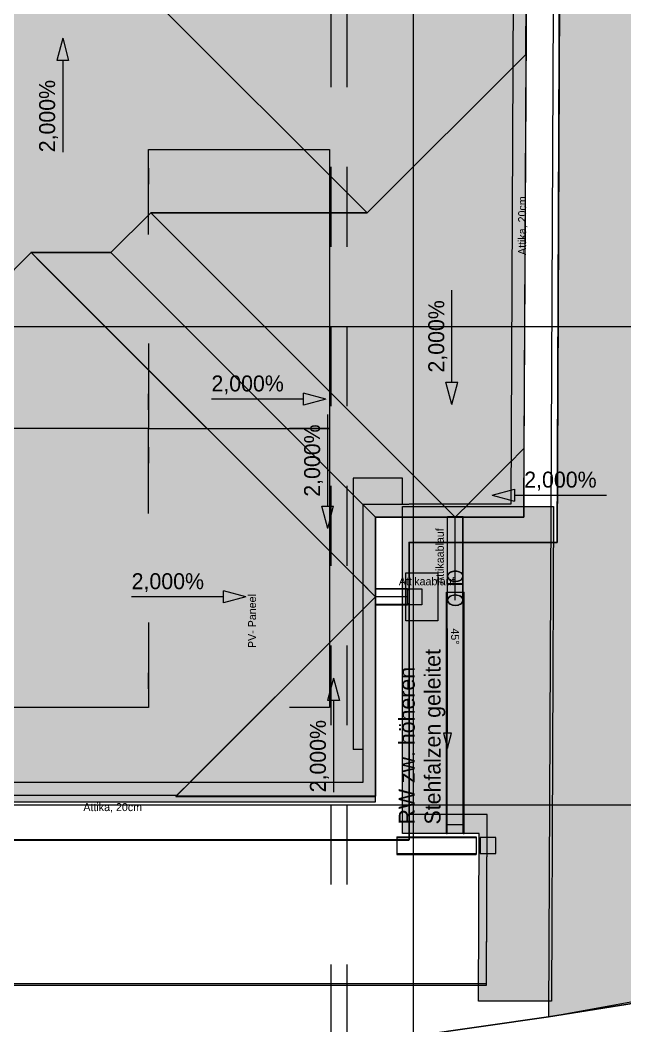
# Model space of a CAD drawing. Header units: metres. Extents: x -4 to 206, y -18 to 45.
# Drawn here: x 48.84 to 52.63, y -11.39 to -5.08 of the extents above; entities that cross this region are included whole.
import ezdxf

# ---------------------------------------------------------------- set-up
doc = ezdxf.new("R2010")
doc.units = ezdxf.units.M
doc.header["$MEASUREMENT"] = 0
doc.set_wipeout_variables(frame=1)
for name, pattern in [('Achse', [0.004, 0.002, -0.001, 0, -0.001]), ('Schnittlinie', [0.006, 0.003, -0.0015, 0, -0.0015]), ('UNSICHTBAR', [0.4, 0, -0.4]), ('Untersicht', [0.001, 0.0005, -0.0005]), ('Wipeout_Contour', [1, 0, -1])]:
    doc.linetypes.add(name, pattern=pattern)
for name, color, linetype in [('3._DD PP STG2_4_000 Achsraster', 7, 'Continuous'), ('3._DD PP STG2_4_110 Wand Aussen', 7, 'Continuous'), ('3._DD PP STG2_4_140 Brüstung', 7, 'Continuous'), ('3._DD PP STG2_4_210 Decke', 7, 'Continuous'), ('3._DD PP STG2_4_220 Bodenaufbau - Außen_ Gefälle', 7, 'Continuous'), ('3._DD PP STG2_4_221 Bodenaufbau - Abdichtung', 7, 'Continuous'), ('3._DD PP STG2_4_330 Dachaufbau', 7, 'Continuous'), ('3._DD PP STG2_4_611 Entwässerung', 7, 'Continuous'), ('3._DD PP STG2_4_612 PV und Solar', 7, 'Continuous'), ('3._DD PP STG2_4_641 Wartungssteg', 7, 'Continuous'), ('3._DD PP STG2_4_725 Nachbarbebauung', 7, 'Continuous'), ('3._DD PP STG2_4_851 Marker Schnitt', 7, 'Continuous'), ('3._DD PP STG2_4_915 Allgemein Beschriftung.x', 7, 'Continuous'), ('3._DD PP STG2_4_945 Einreichplan Beschriftung', 7, 'Continuous'), ('3._DD PP STG2_4_950 Polierplan Bemaßung', 7, 'Continuous'), ('3._DD PP STG2_4_955 Polierplan Beschriftung', 7, 'Continuous'), ('3._DD PP STG2_4_Neubau_840 Baulinien', 7, 'Continuous')]:
    doc.layers.add(name, color=color, linetype=linetype)
doc.styles.add('ERSTELLTER_STIL_2', font='')
doc.styles.get('ERSTELLTER_STIL_2').set_extended_font_data('Eurostile')
doc.linetypes.add('Grenze Bundesland', pattern='A,0,[2,415_260415_PP_VA_1_6 3 St1.Shx,S=1.5873e-05,R=0,X=0,Y=0],-0.003,0', length=0.003)
doc.linetypes.add('Grenze Grundstück', pattern='A,0,[1,415_260415_PP_VA_1_6 3 St1.Shx,S=0.00031746,R=0,X=0,Y=0],-0.04,0', length=0.04)

msp = doc.modelspace()

# ---------------------------------------------------------------- hatches: boundary and pattern name
at = {"layer": '3._DD PP STG2_4_725 Nachbarbebauung', "linetype": 'Continuous', "lineweight": 0, "true_color": 0x1f1f1f}
msp.add_hatch(color=250, dxfattribs=at).paths.add_polyline_path([(52.2035, 0.426), (52.1486, -11.3318), (57.2775, -10.3991), (57.2775, 1.9963), (52.214, 1.9963)])
at = {"layer": '3._DD PP STG2_4_950 Polierplan Bemaßung', "linetype": 'Continuous', "lineweight": 13, "true_color": 0x6c6cff}
for points in [[(49.105, -5.1955), (49.0675, -5.3355), (49.1425, -5.3355)], [(51.5434, -7.4929), (51.5809, -7.353), (51.5059, -7.353)], [(50.7532, -7.4589), (50.6133, -7.4214), (50.6133, -7.4964)], [(50.7653, -8.2715), (50.8028, -8.1315), (50.7278, -8.1315)], [(50.2532, -8.6987), (50.1133, -8.6612), (50.1133, -8.7362)], [(50.8016, -9.2085), (50.7641, -9.3485), (50.8391, -9.3485)]]:
    msp.add_hatch(color=171, dxfattribs=at).paths.add_polyline_path(points)

# ---------------------------------------------------------------- linework, layer by layer
at = {"layer": '3._DD PP STG2_4_110 Wand Aussen', "color": 8, "linetype": 'Schnittlinie', "lineweight": 13, "ltscale": 1000, "flags": 128}
for points in [[(50.925, -7.9559), (50.925, -9.6571)], [(51.105, -7.9559), (50.925, -7.9559)], [(51.11, -7.9559), (51.105, -7.9559)], [(51.23, -7.9559), (51.11, -7.9559)], [(51.235, -7.9559), (51.23, -7.9559)], [(51.235, -9.6571), (51.235, -7.9559)], [(51.105, -9.6571), (50.925, -9.6571)], [(51.11, -9.6571), (51.105, -9.6571)], [(51.23, -9.6571), (51.11, -9.6571)], [(51.235, -9.6571), (51.23, -9.6571)]]:
    msp.add_lwpolyline(points, dxfattribs=at)
at = {"layer": '3._DD PP STG2_4_210 Decke', "color": 7, "linetype": 'Continuous', "lineweight": 13, "ltscale": 1000, "flags": 128}
msp.add_lwpolyline([(45.685, -8.8637), (48.185, -8.8637), (48.185, -9.9837), (51.105, -9.9837), (51.105, -8.2387), (52.0333, -8.2387), (52.05, -4.3437), (48.645, -4.3437), (48.645, -1.4987), (45.765, -1.4987)], dxfattribs=at)
at = {"layer": '3._DD PP STG2_4_210 Decke', "color": 7, "linetype": 'Continuous', "lineweight": 13, "ltscale": 1000, "true_color": 0xf4f4f4, "flags": 128}
msp.add_lwpolyline([(33.7568, -11.4636), (33.759, -13.2537), (37.385, -13.2537), (37.385, -12.6087), (42.5891, -12.6087), (42.885, -12.5662), (42.885, -11.7587), (48.205, -11.7587), (48.205, -11.1337), (51.7609, -11.1337), (51.7654, -10.0637), (45.765, -10.0637), (45.765, -10.9637), (42.915, -10.9637), (42.915, -11.4636)], close=True, dxfattribs=at)
at = {"layer": '3._DD PP STG2_4_220 Bodenaufbau - Außen_ Gefälle', "color": 7, "linetype": 'Continuous', "lineweight": 13, "ltscale": 1000, "true_color": 0xf4f4f4, "flags": 128}
msp.add_lwpolyline([(33.759, -13.2437), (37.145, -13.2437), (37.145, -12.5987), (39.935, -12.5987), (42.389, -12.5987), (42.875, -12.5289), (42.875, -11.7487), (45.815, -11.7487), (48.195, -11.7487), (48.195, -11.1237), (51.7609, -11.1237), (51.7654, -10.0637), (45.765, -10.0637), (45.765, -10.9637), (42.915, -10.9637), (42.915, -11.4636), (33.7568, -11.4636)], close=True, dxfattribs=at)
at = {"layer": '3._DD PP STG2_4_221 Bodenaufbau - Abdichtung', "color": 171, "linetype": 'Schnittlinie', "lineweight": 13, "ltscale": 1000, "true_color": 0x6c6cff, "flags": 128}
for points in [[(51.0125, -6.2912), (49.105, -4.3837)], [(49.105, -4.3837), (51.0125, -6.2912)], [(49.6575, -6.2912), (49.4075, -6.5412)], [(49.4075, -6.5412), (49.6575, -6.2912)], [(51.0125, -6.2912), (49.6575, -6.2912)], [(49.6575, -6.2912), (51.0125, -6.2912)], [(48.9075, -6.5412), (46.6251, -8.8237)], [(46.6251, -8.8237), (48.9075, -6.5412)], [(48.9075, -6.5412), (48.9065, -6.5402), (48.9061, -6.5398)], [(49.4062, -6.5398), (48.9061, -6.5398)], [(49.4075, -6.5412), (48.9075, -6.5412)], [(48.9075, -6.5412), (49.4075, -6.5412)], [(49.4062, -6.5398), (49.4066, -6.5402), (49.4075, -6.5412)]]:
    msp.add_lwpolyline(points, dxfattribs=at)
at = {"layer": '3._DD PP STG2_4_330 Dachaufbau', "color": 7, "linetype": 'Continuous', "lineweight": 18, "ltscale": 1000, "flags": 128}
for points in [[(51.7102, -11.2337), (51.7149, -10.1837)], [(52.1678, -11.2337), (51.7102, -11.2337)]]:
    msp.add_lwpolyline(points, dxfattribs=at)
at = {"layer": '3._DD PP STG2_4_611 Entwässerung', "color": 171, "linetype": 'Continuous', "lineweight": 13, "ltscale": 1000, "true_color": 0x6c6cff}
for p, q in [((51.515, -8.5703), (51.515, -8.7203)), ((51.615, -8.7203), (51.615, -8.5703))]:
    msp.add_line(p, q, dxfattribs=at)
at = {"layer": '3._DD PP STG2_4_611 Entwässerung', "color": 171, "linetype": 'Grenze Bundesland', "lineweight": 13, "ltscale": 1000, "true_color": 0x6c6cff}
for p, q in [((51.517, -8.7203), (51.517, -8.5703)), ((51.613, -8.7203), (51.613, -8.5703))]:
    msp.add_line(p, q, dxfattribs=at)
at = {"layer": '3._DD PP STG2_4_611 Entwässerung', "color": 7, "linetype": 'Grenze Bundesland', "lineweight": 13, "ltscale": 1000}
msp.add_line((51.565, -8.7203), (51.565, -8.5703), dxfattribs=at)
at = {"layer": '3._DD PP STG2_4_611 Entwässerung', "color": 14, "linetype": 'Continuous', "lineweight": 13, "ltscale": 1000, "true_color": 0xa80000}
msp.add_line((51.51, -10.1837), (51.51, -8.6708), dxfattribs=at)
at = {"layer": '3._DD PP STG2_4_611 Entwässerung', "color": 250, "linetype": 'Continuous', "lineweight": 13, "ltscale": 1000, "true_color": 0x3f3f3f}
msp.add_line((51.5166, -9.5545), (51.5166, -8.897), dxfattribs=at)
at = {"layer": '3._DD PP STG2_4_611 Entwässerung', "color": 171, "linetype": 'Grenze Bundesland', "lineweight": 13, "ltscale": 1000, "true_color": 0x6c6cff, "flags": 128}
for points in [[(51.565, -8.5381), (51.5563, -8.5386), (51.5479, -8.54), (51.54, -8.5424), (51.5329, -8.5456), (51.5267, -8.5496), (51.5217, -8.5542), (51.518, -8.5593), (51.5158, -8.5647), (51.515, -8.5703), (51.5158, -8.5758), (51.518, -8.5812), (51.5217, -8.5863), (51.5267, -8.5909), (51.5329, -8.5949), (51.54, -8.5981), (51.5479, -8.6005), (51.5563, -8.6019), (51.565, -8.6024), (51.5737, -8.6019), (51.5821, -8.6005), (51.59, -8.5981), (51.5972, -8.5949), (51.6033, -8.5909), (51.6083, -8.5863), (51.612, -8.5812), (51.6143, -8.5758), (51.615, -8.5703), (51.6143, -8.5647), (51.612, -8.5593), (51.6083, -8.5542), (51.6033, -8.5496), (51.5972, -8.5456), (51.59, -8.5424), (51.5821, -8.54), (51.5737, -8.5386)], [(51.565, -8.5394), (51.5567, -8.5399), (51.5486, -8.5413), (51.541, -8.5435), (51.5342, -8.5466), (51.5283, -8.5504), (51.5235, -8.5548), (51.5199, -8.5597), (51.5178, -8.5649), (51.517, -8.5703), (51.5178, -8.5756), (51.5199, -8.5808), (51.5235, -8.5857), (51.5283, -8.5901), (51.5342, -8.5939), (51.541, -8.597), (51.5486, -8.5992), (51.5567, -8.6006), (51.565, -8.6011), (51.5734, -8.6006), (51.5814, -8.5992), (51.589, -8.597), (51.5959, -8.5939), (51.6018, -8.5901), (51.6066, -8.5857), (51.6101, -8.5808), (51.6123, -8.5756), (51.613, -8.5703), (51.6123, -8.5649), (51.6101, -8.5597), (51.6066, -8.5548), (51.6018, -8.5504), (51.5959, -8.5466), (51.589, -8.5435), (51.5814, -8.5413), (51.5734, -8.5399)], [(51.565, -8.6177), (51.5567, -8.6178), (51.5486, -8.6178), (51.541, -8.6179), (51.5342, -8.618), (51.5283, -8.6181), (51.5235, -8.6182), (51.5199, -8.6184), (51.5178, -8.6185), (51.517, -8.6187), (51.5178, -8.6189), (51.5199, -8.619), (51.5235, -8.6192), (51.5283, -8.6193), (51.5342, -8.6194), (51.541, -8.6195), (51.5486, -8.6196), (51.5567, -8.6197), (51.565, -8.6197), (51.5734, -8.6197), (51.5814, -8.6196), (51.589, -8.6195), (51.5959, -8.6194), (51.6018, -8.6193), (51.6066, -8.6192), (51.6101, -8.619), (51.6123, -8.6189), (51.613, -8.6187), (51.6123, -8.6185), (51.6101, -8.6184), (51.6066, -8.6182), (51.6018, -8.6181), (51.5959, -8.618), (51.589, -8.6179), (51.5814, -8.6178), (51.5734, -8.6178)], [(51.565, -8.6894), (51.5567, -8.6899), (51.5486, -8.6913), (51.541, -8.6935), (51.5342, -8.6966), (51.5283, -8.7004), (51.5235, -8.7048), (51.5199, -8.7097), (51.5178, -8.7149), (51.517, -8.7203), (51.5178, -8.7256), (51.5199, -8.7308), (51.5235, -8.7357), (51.5283, -8.7401), (51.5342, -8.7439), (51.541, -8.747), (51.5486, -8.7492), (51.5567, -8.7506), (51.565, -8.7511), (51.5734, -8.7506), (51.5814, -8.7492), (51.589, -8.747), (51.5959, -8.7439), (51.6018, -8.7401), (51.6066, -8.7357), (51.6101, -8.7308), (51.6123, -8.7256), (51.613, -8.7203), (51.6123, -8.7149), (51.6101, -8.7097), (51.6066, -8.7048), (51.6018, -8.7004), (51.5959, -8.6966), (51.589, -8.6935), (51.5814, -8.6913), (51.5734, -8.6899)]]:
    msp.add_lwpolyline(points, close=True, dxfattribs=at)
at = {"layer": '3._DD PP STG2_4_611 Entwässerung', "color": 171, "linetype": 'Continuous', "lineweight": 13, "ltscale": 1000, "true_color": 0x6c6cff, "flags": 128}
for points in [[(51.565, -8.6177), (51.5563, -8.6177), (51.5479, -8.6178), (51.54, -8.6178), (51.5329, -8.6179), (51.5267, -8.6181), (51.5217, -8.6182), (51.518, -8.6184), (51.5158, -8.6185), (51.515, -8.6187), (51.5158, -8.6189), (51.518, -8.619), (51.5217, -8.6192), (51.5267, -8.6193), (51.5329, -8.6195), (51.54, -8.6196), (51.5479, -8.6196), (51.5563, -8.6197), (51.565, -8.6197), (51.5737, -8.6197), (51.5821, -8.6196), (51.59, -8.6196), (51.5972, -8.6195), (51.6033, -8.6193), (51.6083, -8.6192), (51.612, -8.619), (51.6143, -8.6189), (51.615, -8.6187), (51.6143, -8.6185), (51.612, -8.6184), (51.6083, -8.6182), (51.6033, -8.6181), (51.5972, -8.6179), (51.59, -8.6178), (51.5821, -8.6178), (51.5737, -8.6177)], [(51.565, -8.6881), (51.5563, -8.6886), (51.5479, -8.69), (51.54, -8.6924), (51.5329, -8.6956), (51.5267, -8.6996), (51.5217, -8.7042), (51.518, -8.7093), (51.5158, -8.7147), (51.515, -8.7203), (51.5158, -8.7258), (51.518, -8.7312), (51.5217, -8.7363), (51.5267, -8.7409), (51.5329, -8.7449), (51.54, -8.7481), (51.5479, -8.7505), (51.5563, -8.7519), (51.565, -8.7524), (51.5737, -8.7519), (51.5821, -8.7505), (51.59, -8.7481), (51.5972, -8.7449), (51.6033, -8.7409), (51.6083, -8.7363), (51.612, -8.7312), (51.6143, -8.7258), (51.615, -8.7203), (51.6143, -8.7147), (51.612, -8.7093), (51.6083, -8.7042), (51.6033, -8.6996), (51.5972, -8.6956), (51.59, -8.6924), (51.5821, -8.69), (51.5737, -8.6886)]]:
    msp.add_lwpolyline(points, close=True, dxfattribs=at)
for points in [[(51.51, -8.6708), (51.515, -8.6708)], [(51.51, -10.1837), (51.51, -8.6708)], [(51.515, -10.1837), (51.515, -8.6708)], [(51.515, -8.6708), (51.615, -8.6708)], [(51.615, -8.6708), (51.62, -8.6708)], [(51.615, -10.1837), (51.615, -8.6708)], [(51.62, -10.1837), (51.62, -8.6708)], [(51.515, -10.1266), (51.615, -10.1266)], [(51.51, -10.1837), (51.515, -10.1837)], [(51.615, -10.1837), (51.62, -10.1837)], [(51.6949, -10.2037), (51.6949, -10.2087)], [(51.6949, -10.2087), (51.6949, -10.3087)], [(51.1991, -10.3087), (51.1991, -10.3137)], [(51.1991, -10.3087), (51.6949, -10.3087)], [(51.1991, -10.3137), (51.6949, -10.3137)], [(51.6949, -10.3087), (51.6949, -10.3137)]]:
    msp.add_lwpolyline(points, dxfattribs=at)
at = {"layer": '3._DD PP STG2_4_611 Entwässerung', "color": 250, "linetype": 'Continuous', "lineweight": 13, "ltscale": 1000, "true_color": 0x3f3f3f, "flags": 128}
msp.add_lwpolyline([(51.4916, -9.5545), (51.5166, -9.647), (51.5416, -9.5545)], close=True, dxfattribs=at)
at = {"layer": '3._DD PP STG2_4_611 Entwässerung', "color": 171, "linetype": 'Achse', "lineweight": 13, "ltscale": 1000, "true_color": 0x6c6cff, "flags": 128}
msp.add_lwpolyline([(51.7199, -10.3087), (51.8199, -10.3087), (51.8199, -10.2087), (51.7199, -10.2087)], close=True, dxfattribs=at)
at = {"layer": '3._DD PP STG2_4_612 PV und Solar', "color": 8, "linetype": 'Achse', "lineweight": 13, "ltscale": 1000, "flags": 128}
for points in [[(48.51, -7.6437), (48.51, -5.8937), (49.6429, -5.8937), (49.6429, -7.6437)], [(50.7758, -5.8937), (50.7758, -7.6437), (49.6429, -7.6437), (49.6429, -5.8937)], [(48.51, -9.3937), (48.51, -7.6437), (49.6429, -7.6437), (49.6429, -9.3937)], [(50.7758, -7.6437), (50.7758, -9.3937), (49.6429, -9.3937), (49.6429, -7.6437)]]:
    msp.add_lwpolyline(points, close=True, dxfattribs=at)
at = {"layer": '3._DD PP STG2_4_725 Nachbarbebauung', "color": 8, "linetype": 'Continuous', "lineweight": 13, "ltscale": 1000, "flags": 128}
msp.add_lwpolyline([(52.214, 1.9963), (52.2035, 0.426), (52.1486, -11.3318), (57.2775, -10.3991)], dxfattribs=at)
at = {"layer": '3._DD PP STG2_4_950 Polierplan Bemaßung', "color": 171, "linetype": 'Continuous', "lineweight": 13, "ltscale": 1000, "true_color": 0x6c6cff}
for p, q in [((49.105, -5.1955), (49.0675, -5.3355)), ((49.105, -5.1955), (49.1425, -5.3355)), ((49.1425, -5.3355), (49.0675, -5.3355)), ((49.105, -5.3355), (49.105, -5.3955)), ((49.105, -5.3955), (49.105, -5.9118)), ((51.5434, -7.2929), (51.5434, -6.7766)), ((51.5434, -7.353), (51.5434, -7.2929)), ((51.5059, -7.353), (51.5809, -7.353)), ((51.5434, -7.4929), (51.5059, -7.353)), ((51.5434, -7.4929), (51.5809, -7.353)), ((50.6133, -7.4964), (50.6133, -7.4214)), ((50.7532, -7.4589), (50.6133, -7.4214)), ((50.5532, -7.4589), (50.037, -7.4589)), ((50.6133, -7.4589), (50.5532, -7.4589)), ((50.7532, -7.4589), (50.6133, -7.4964)), ((50.7653, -8.0715), (50.7653, -7.5552)), ((50.7653, -8.1315), (50.7653, -8.0715)), ((50.7278, -8.1315), (50.8028, -8.1315)), ((50.7653, -8.2715), (50.7278, -8.1315)), ((50.7653, -8.2715), (50.8028, -8.1315)), ((50.0532, -8.6987), (49.537, -8.6987)), ((50.1133, -8.6987), (50.0532, -8.6987)), ((50.1133, -8.7362), (50.1133, -8.6612)), ((50.2532, -8.6987), (50.1133, -8.6612)), ((50.2532, -8.6987), (50.1133, -8.7362)), ((50.8016, -9.2085), (50.7641, -9.3485)), ((50.8016, -9.2085), (50.8391, -9.3485)), ((50.8391, -9.3485), (50.7641, -9.3485)), ((50.8016, -9.3485), (50.8016, -9.4085))]:
    msp.add_line(p, q, dxfattribs=at)
at = {"layer": '3._DD PP STG2_4_Neubau_840 Baulinien', "color": 1, "linetype": 'Grenze Grundstück', "lineweight": 25, "ltscale": 1000, "true_color": 0xfb0106, "flags": 128}
msp.add_lwpolyline([(29.5275, -17.9951), (33.4189, -17.4224), (33.3665, -14.0306), (52.1486, -11.3318), (57.2775, -10.5132)], dxfattribs=at)

# ---------------------------------------------------------------- texts
at = {"layer": '3._DD PP STG2_4_611 Entwässerung', "color": 250, "linetype": 'Continuous', "lineweight": 13, "true_color": 0x3f3f3f, "insert": (51.5379, -8.897), "char_height": 0.05, "attachment_point": 7, "rotation": 270, "style": 'ERSTELLTER_STIL_2'}
msp.add_mtext('\\A1;{\\pql;\\fEurostile|b0|i0|c0|p0;\\W1.000000;45°}', dxfattribs=at)
at = {"layer": '3._DD PP STG2_4_915 Allgemein Beschriftung.x', "color": 250, "linetype": 'Continuous', "lineweight": 13, "true_color": 0x3f3f3f, "insert": (50.3173, -8.851), "char_height": 0.05, "attachment_point": 8, "rotation": 90, "style": 'ERSTELLTER_STIL_2'}
msp.add_mtext('\\A1;{\\pqc;\\fEurostile|b0|i0|c0|p0;\\W1.000000;PV- Paneel}', dxfattribs=at)
at = {"layer": '3._DD PP STG2_4_950 Polierplan Bemaßung', "color": 171, "linetype": 'Continuous', "lineweight": 13, "true_color": 0x6c6cff, "char_height": 0.1, "attachment_point": 7, "rotation": 90, "style": 'ERSTELLTER_STIL_2'}
for insert in [(49.076, -5.9118), (51.5144, -7.2929), (50.7363, -8.0715)]:
    msp.add_mtext('\\A1;{\\pql;\\fEurostile|b0|i0|c0|p0;\\W1.000000;2,000\\fEurostile|b0|i0|c0|p0;\\W1.000000;%}', dxfattribs=dict(at, insert=insert))
at = {"layer": '3._DD PP STG2_4_950 Polierplan Bemaßung', "color": 171, "linetype": 'Continuous', "lineweight": 13, "true_color": 0x6c6cff, "char_height": 0.1, "attachment_point": 7, "style": 'ERSTELLTER_STIL_2'}
for insert in [(50.037, -7.4299), (49.537, -8.6697)]:
    msp.add_mtext('\\A1;{\\pql;\\fEurostile|b0|i0|c0|p0;\\W1.000000;2,000\\fEurostile|b0|i0|c0|p0;\\W1.000000;%}', dxfattribs=dict(at, insert=insert))

# ---------------------------------------------------------------- next in the draw order: wipeouts: each hides what was drawn before it
at = {"color": 254, "linetype": 'Wipeout_Contour', "lineweight": 0, "ltscale": 154.927469}
msp.add_wipeout([(50.985, -8.1186), (51.2748, -8.3586), (51.2749, -8.1186)], dxfattribs=at).dxf.layer = '3._DD PP STG2_4_140 Brüstung'
at = {"color": 254, "linetype": 'Wipeout_Contour', "lineweight": 0, "ltscale": 158.569606}
msp.add_wipeout([(51.9137, -8.1186), (51.9127, -8.3586), (52.2026, -8.3586)], dxfattribs=at).dxf.layer = '3._DD PP STG2_4_140 Brüstung'
at = {"color": 254, "linetype": 'Wipeout_Contour', "lineweight": 0, "ltscale": 155.850108}
msp.add_wipeout([(50.985, -9.8636), (51.2749, -10.2235), (51.2749, -9.8636)], dxfattribs=at).dxf.layer = '3._DD PP STG2_4_140 Brüstung'

# ---------------------------------------------------------------- next in the draw order: wipeouts: each hides what was drawn before it
at = {"color": 254, "linetype": 'Wipeout_Contour', "lineweight": 0, "ltscale": 157.682745}
msp.add_wipeout([(51.9137, -8.1186), (52.2026, -8.3586), (52.2037, -8.1186)], dxfattribs=at).dxf.layer = '3._DD PP STG2_4_140 Brüstung'
at = {"color": 254, "linetype": 'Wipeout_Contour', "lineweight": 0, "ltscale": 202.628749}
msp.add_wipeout([(50.985, -9.8636), (48.3051, -9.8636), (48.3051, -10.2236), (50.985, -10.2236)], dxfattribs=at).dxf.layer = '3._DD PP STG2_4_140 Brüstung'

# ---------------------------------------------------------------- next in the draw order: linework, layer by layer
at = {"layer": '3._DD PP STG2_4_221 Bodenaufbau - Abdichtung', "color": 171, "linetype": 'Schnittlinie', "lineweight": 13, "ltscale": 1000, "true_color": 0x6c6cff, "flags": 128}
for points in [[(51.9934, -8.1987), (51.9944, -8.1987)], [(49.82, -9.9437), (48.225, -9.9437)], [(49.815, -9.9487), (49.814, -9.9497), (49.8136, -9.9501)]]:
    msp.add_lwpolyline(points, dxfattribs=at)
at = {"layer": '3._DD PP STG2_4_950 Polierplan Bemaßung', "color": 171, "linetype": 'Continuous', "lineweight": 13, "ltscale": 1000, "true_color": 0x6c6cff}
msp.add_line((50.8016, -9.4085), (50.8016, -9.9248), dxfattribs=at)

# ---------------------------------------------------------------- next in the draw order: texts
at = {"layer": '3._DD PP STG2_4_945 Einreichplan Beschriftung', "color": 7, "linetype": 'Continuous', "lineweight": 13, "insert": (49.2345, -9.9926), "char_height": 0.05, "attachment_point": 1, "style": 'ERSTELLTER_STIL_2'}
msp.add_mtext('\\A1;{\\pql;\\fEurostile|b0|i0|c0|p0;\\W1.000000;Attika, 20cm}', dxfattribs=at)
at = {"layer": '3._DD PP STG2_4_950 Polierplan Bemaßung', "color": 171, "linetype": 'Continuous', "lineweight": 13, "true_color": 0x6c6cff, "insert": (50.7726, -9.9248), "char_height": 0.1, "attachment_point": 7, "rotation": 90, "style": 'ERSTELLTER_STIL_2'}
msp.add_mtext('\\A1;{\\pql;\\fEurostile|b0|i0|c0|p0;\\W1.000000;2,000\\fEurostile|b0|i0|c0|p0;\\W1.000000;%}', dxfattribs=at)

# ---------------------------------------------------------------- next in the draw order: wipeouts: each hides what was drawn before it
at = {"color": 254, "linetype": 'Wipeout_Contour', "lineweight": 0, "ltscale": 209.924456}
msp.add_wipeout([(51.9294, -4.4638), (51.9137, -8.1186), (52.2037, -8.1186), (52.2193, -4.4638)], dxfattribs=at).dxf.layer = '3._DD PP STG2_4_140 Brüstung'
at = {"color": 254, "linetype": 'Wipeout_Contour', "lineweight": 0, "ltscale": 156.809041}
msp.add_wipeout([(50.985, -10.2236), (51.2749, -10.2236), (50.985, -9.8636)], dxfattribs=at).dxf.layer = '3._DD PP STG2_4_140 Brüstung'

# ---------------------------------------------------------------- next in the draw order: linework, layer by layer
at = {"layer": '3._DD PP STG2_4_140 Brüstung', "color": 7, "linetype": 'Continuous', "lineweight": 18, "ltscale": 1000, "flags": 128}
for points in [[(51.9294, -4.4638), (51.9137, -8.1186)], [(50.985, -9.8636), (48.3051, -9.8636)]]:
    msp.add_lwpolyline(points, dxfattribs=at)
at = {"layer": '3._DD PP STG2_4_221 Bodenaufbau - Abdichtung', "color": 171, "linetype": 'Schnittlinie', "lineweight": 13, "ltscale": 1000, "true_color": 0x6c6cff, "flags": 128}
for points in [[(52.0098, -4.3837), (52.0059, -5.2979)], [(52.0073, -5.2965), (52.0112, -4.3837)], [(52.0073, -5.2965), (52.0069, -5.2969), (52.0059, -5.2979)], [(52.0059, -5.2979), (51.0125, -6.2912)], [(51.0125, -6.2912), (52.0059, -5.2979)], [(52.0059, -5.2979), (51.9953, -7.7685)], [(51.9953, -7.7685), (51.9934, -8.1987)], [(51.9948, -8.1987), (51.9967, -7.767)], [(51.9967, -7.767), (51.9963, -7.7674), (51.9953, -7.7685)], [(49.8136, -9.9501), (51.065, -9.9501)], [(51.065, -9.9487), (49.815, -9.9487)], [(51.065, -9.9501), (51.065, -9.9487)]]:
    msp.add_lwpolyline(points, dxfattribs=at)
at = {"layer": '3._DD PP STG2_4_950 Polierplan Bemaßung', "color": 171, "linetype": 'Continuous', "lineweight": 13, "ltscale": 1000, "true_color": 0x6c6cff}
for p, q in [((51.7969, -8.0618), (51.9369, -8.0243)), ((51.9369, -8.0618), (51.9969, -8.0618))]:
    msp.add_line(p, q, dxfattribs=at)

# ---------------------------------------------------------------- next in the draw order: texts
at = {"layer": '3._DD PP STG2_4_945 Einreichplan Beschriftung', "color": 7, "linetype": 'Continuous', "lineweight": 13, "insert": (51.9587, -6.5559), "char_height": 0.05, "attachment_point": 1, "rotation": 90, "style": 'ERSTELLTER_STIL_2'}
msp.add_mtext('\\A1;{\\pql;\\fEurostile|b0|i0|c0|p0;\\W1.000000;Attika, 20cm}', dxfattribs=at)

# ---------------------------------------------------------------- next in the draw order: wipeouts: each hides what was drawn before it
at = {"color": 254, "linetype": 'Wipeout_Contour', "lineweight": 0, "ltscale": 157.094388}
msp.add_wipeout([(52.2204, -4.2239), (52.2026, -8.3586), (52.2206, -4.2239)], dxfattribs=at).dxf.layer = '3._DD PP STG2_4_140 Brüstung'
at = {"color": 254, "linetype": 'Wipeout_Contour', "lineweight": 0, "ltscale": 153.087909}
msp.add_wipeout([(51.2749, -10.2236), (48.0151, -10.2236), (51.2749, -10.2238)], dxfattribs=at).dxf.layer = '3._DD PP STG2_4_140 Brüstung'

# ---------------------------------------------------------------- next in the draw order: linework, layer by layer
at = {"layer": '3._DD PP STG2_4_000 Achsraster', "color": 5, "linetype": 'Continuous', "lineweight": 0, "ltscale": 1000}
msp.add_line((31.8, -7.0037), (54.3, -7.0037), dxfattribs=at)
at = {"layer": '3._DD PP STG2_4_140 Brüstung', "color": 7, "linetype": 'Continuous', "lineweight": 18, "ltscale": 1000}
for p, q in [((52.2204, -4.2239), (52.2026, -8.3586)), ((52.2026, -8.3586), (52.2026, -8.3586)), ((51.2749, -10.2236), (48.0151, -10.2236)), ((51.2749, -10.2236), (51.2749, -10.2235))]:
    msp.add_line(p, q, dxfattribs=at)
at = {"layer": '3._DD PP STG2_4_140 Brüstung', "color": 7, "linetype": 'Continuous', "lineweight": 18, "ltscale": 1000, "flags": 128}
for points in [[(52.2029, -8.3586), (52.2206, -4.2239)], [(48.0149, -10.2238), (51.2751, -10.2238)]]:
    msp.add_lwpolyline(points, dxfattribs=at)
at = {"layer": '3._DD PP STG2_4_611 Entwässerung', "color": 171, "linetype": 'Continuous', "lineweight": 13, "ltscale": 1000, "true_color": 0x6c6cff, "flags": 128}
for points in [[(51.1991, -10.2037), (51.1991, -10.2087)], [(51.1991, -10.2087), (51.1991, -10.3087)]]:
    msp.add_lwpolyline(points, dxfattribs=at)
at = {"layer": '3._DD PP STG2_4_851 Marker Schnitt', "color": 7, "linetype": 'Untersicht', "lineweight": 13, "ltscale": 1000}
for p, q in [((50.7851, 1.9963), (50.7851, -15.6487)), ((50.8851, 1.9963), (50.8851, -15.7421))]:
    msp.add_line(p, q, dxfattribs=at)
at = {"layer": '3._DD PP STG2_4_950 Polierplan Bemaßung', "color": 171, "linetype": 'Continuous', "lineweight": 13, "ltscale": 1000, "true_color": 0x6c6cff}
msp.add_line((51.9969, -8.0618), (52.5132, -8.0618), dxfattribs=at)

# ---------------------------------------------------------------- next in the draw order: texts
at = {"layer": '3._DD PP STG2_4_950 Polierplan Bemaßung', "color": 171, "linetype": 'Continuous', "lineweight": 13, "true_color": 0x6c6cff, "insert": (51.9969, -8.0328), "char_height": 0.1, "attachment_point": 7, "style": 'ERSTELLTER_STIL_2'}
msp.add_mtext('\\A1;{\\pql;\\fEurostile|b0|i0|c0|p0;\\W1.000000;2,000\\fEurostile|b0|i0|c0|p0;\\W1.000000;%}', dxfattribs=at)

# ---------------------------------------------------------------- next in the draw order: wipeouts: each hides what was drawn before it
at = {"color": 254, "linetype": 'Wipeout_Contour', "lineweight": 0, "ltscale": 207.77826}
msp.add_wipeout([(50.985, -8.3586), (50.985, -9.8636), (51.2749, -9.8636), (51.2749, -8.3587)], dxfattribs=at).dxf.layer = '3._DD PP STG2_4_140 Brüstung'

# ---------------------------------------------------------------- next in the draw order: linework, layer by layer
at = {"layer": '3._DD PP STG2_4_221 Bodenaufbau - Abdichtung', "color": 171, "linetype": 'Schnittlinie', "lineweight": 13, "ltscale": 1000, "true_color": 0x6c6cff, "flags": 128}
for points in [[(49.815, -9.9487), (51.065, -8.6987)], [(51.065, -8.6987), (49.82, -9.9437)], [(51.065, -8.6987), (51.065, -9.9487)]]:
    msp.add_lwpolyline(points, dxfattribs=at)
at = {"layer": '3._DD PP STG2_4_611 Entwässerung', "color": 171, "linetype": 'Grenze Bundesland', "lineweight": 13, "ltscale": 1000, "true_color": 0x6c6cff, "flags": 128}
for points in [[(51.064, -8.6987), (51.064, -8.7074), (51.0641, -8.7158), (51.0642, -8.7237), (51.0643, -8.7308), (51.0644, -8.737), (51.0645, -8.742), (51.0647, -8.7457), (51.0649, -8.7479), (51.065, -8.7487), (51.0652, -8.7479), (51.0654, -8.7457), (51.0655, -8.742), (51.0657, -8.737), (51.0658, -8.7308), (51.0659, -8.7237), (51.066, -8.7158), (51.066, -8.7074), (51.066, -8.6987), (51.066, -8.69), (51.066, -8.6816), (51.0659, -8.6737), (51.0658, -8.6666), (51.0657, -8.6604), (51.0655, -8.6554), (51.0654, -8.6517), (51.0652, -8.6495), (51.065, -8.6487), (51.0649, -8.6495), (51.0647, -8.6517), (51.0645, -8.6554), (51.0644, -8.6604), (51.0643, -8.6666), (51.0642, -8.6737), (51.0641, -8.6816), (51.064, -8.69)], [(51.0641, -8.6987), (51.0641, -8.707), (51.0641, -8.7151), (51.0642, -8.7227), (51.0643, -8.7296), (51.0644, -8.7355), (51.0645, -8.7403), (51.0647, -8.7438), (51.0649, -8.746), (51.065, -8.7467), (51.0652, -8.746), (51.0654, -8.7438), (51.0655, -8.7403), (51.0656, -8.7355), (51.0658, -8.7296), (51.0659, -8.7227), (51.0659, -8.7151), (51.066, -8.707), (51.066, -8.6987), (51.066, -8.6904), (51.0659, -8.6823), (51.0659, -8.6747), (51.0658, -8.6679), (51.0656, -8.6619), (51.0655, -8.6571), (51.0654, -8.6536), (51.0652, -8.6514), (51.065, -8.6507), (51.0649, -8.6514), (51.0647, -8.6536), (51.0645, -8.6571), (51.0644, -8.6619), (51.0643, -8.6679), (51.0642, -8.6747), (51.0641, -8.6823), (51.0641, -8.6904)]]:
    msp.add_lwpolyline(points, close=True, dxfattribs=at)

# ---------------------------------------------------------------- next in the draw order: wipeouts: each hides what was drawn before it
at = {"color": 254, "linetype": 'Wipeout_Contour', "lineweight": 0, "ltscale": 155.825472}
msp.add_wipeout([(50.985, -8.3586), (51.2748, -8.3586), (50.985, -8.1186)], dxfattribs=at).dxf.layer = '3._DD PP STG2_4_140 Brüstung'

# ---------------------------------------------------------------- next in the draw order: linework, layer by layer
at = {"layer": '3._DD PP STG2_4_140 Brüstung', "color": 7, "linetype": 'Continuous', "lineweight": 18, "ltscale": 1000, "flags": 128}
for points in [[(50.985, -8.1186), (51.2749, -8.1186)], [(50.985, -8.1186), (50.985, -9.8636)]]:
    msp.add_lwpolyline(points, dxfattribs=at)
at = {"layer": '3._DD PP STG2_4_221 Bodenaufbau - Abdichtung', "color": 171, "linetype": 'Schnittlinie', "lineweight": 13, "ltscale": 1000, "true_color": 0x6c6cff, "flags": 128}
for points in [[(51.065, -8.6987), (48.9075, -6.5412)], [(48.9075, -6.5412), (51.065, -8.6987)], [(51.065, -8.1987), (49.4075, -6.5412)], [(49.4075, -6.5412), (51.065, -8.1987)], [(51.065, -8.1987), (51.065, -8.6987)]]:
    msp.add_lwpolyline(points, dxfattribs=at)
at = {"layer": '3._DD PP STG2_4_330 Dachaufbau', "color": 7, "linetype": 'Continuous', "lineweight": 18, "ltscale": 1000, "flags": 128}
msp.add_lwpolyline([(51.235, -10.1837), (51.235, -8.1336)], dxfattribs=at)

# ---------------------------------------------------------------- next in the draw order: wipeouts: each hides what was drawn before it
at = {"color": 254, "linetype": 'Wipeout_Contour', "lineweight": 0, "ltscale": 156.593072}
msp.add_wipeout([(51.2749, -8.3588), (51.2749, -10.2235), (51.2751, -8.3588)], dxfattribs=at).dxf.layer = '3._DD PP STG2_4_140 Brüstung'

# ---------------------------------------------------------------- next in the draw order: linework, layer by layer
at = {"layer": '3._DD PP STG2_4_000 Achsraster', "color": 5, "linetype": 'Continuous', "lineweight": 0, "ltscale": 1000}
msp.add_line((31.8, -10.0037), (54.3, -10.0037), dxfattribs=at)
at = {"layer": '3._DD PP STG2_4_140 Brüstung', "color": 7, "linetype": 'Continuous', "lineweight": 18, "ltscale": 1000}
for p, q in [((51.2749, -8.3587), (51.2749, -8.3586)), ((51.2749, -8.3587), (51.2749, -8.3588)), ((51.2749, -8.3588), (51.2749, -10.2235)), ((51.2749, -10.2236), (51.2749, -10.2235))]:
    msp.add_line(p, q, dxfattribs=at)
at = {"layer": '3._DD PP STG2_4_140 Brüstung', "color": 7, "linetype": 'Continuous', "lineweight": 18, "ltscale": 1000, "flags": 128}
msp.add_lwpolyline([(51.2751, -10.2236), (51.2751, -8.3588)], dxfattribs=at)
at = {"layer": '3._DD PP STG2_4_330 Dachaufbau', "color": 7, "linetype": 'Continuous', "lineweight": 18, "ltscale": 1000, "flags": 128}
msp.add_lwpolyline([(51.7149, -10.1837), (51.235, -10.1837)], dxfattribs=at)
at = {"layer": '3._DD PP STG2_4_611 Entwässerung', "color": 171, "linetype": 'Continuous', "lineweight": 13, "ltscale": 1000, "true_color": 0x6c6cff}
for p, q in [((51.265, -8.6487), (51.065, -8.6487)), ((51.065, -8.7487), (51.265, -8.7487))]:
    msp.add_line(p, q, dxfattribs=at)
at = {"layer": '3._DD PP STG2_4_611 Entwässerung', "color": 171, "linetype": 'Grenze Bundesland', "lineweight": 13, "ltscale": 1000, "true_color": 0x6c6cff}
for p, q in [((51.265, -8.6507), (51.065, -8.6507)), ((51.265, -8.7467), (51.065, -8.7467))]:
    msp.add_line(p, q, dxfattribs=at)
at = {"layer": '3._DD PP STG2_4_611 Entwässerung', "color": 7, "linetype": 'Grenze Bundesland', "lineweight": 13, "ltscale": 1000}
msp.add_line((51.265, -8.6987), (51.065, -8.6987), dxfattribs=at)
at = {"layer": '3._DD PP STG2_4_611 Entwässerung', "color": 14, "linetype": 'Continuous', "lineweight": 13, "ltscale": 1000, "true_color": 0xa80000}
msp.add_line((51.1991, -10.2037), (51.6949, -10.2037), dxfattribs=at)
at = {"layer": '3._DD PP STG2_4_611 Entwässerung', "color": 7, "linetype": 'Continuous', "lineweight": 13, "ltscale": 1000, "flags": 128}
for points in [[(51.455, -8.5487), (51.455, -8.8487), (51.255, -8.8487), (51.255, -8.5487)], [(51.255, -8.6487), (51.355, -8.6487), (51.355, -8.7487), (51.255, -8.7487)]]:
    msp.add_lwpolyline(points, close=True, dxfattribs=at)
at = {"layer": '3._DD PP STG2_4_611 Entwässerung', "color": 171, "linetype": 'Continuous', "lineweight": 13, "ltscale": 1000, "true_color": 0x6c6cff, "flags": 128}
msp.add_lwpolyline([(51.264, -8.6987), (51.264, -8.7074), (51.2641, -8.7158), (51.2642, -8.7237), (51.2643, -8.7308), (51.2644, -8.737), (51.2645, -8.742), (51.2647, -8.7457), (51.2649, -8.7479), (51.265, -8.7487), (51.2652, -8.7479), (51.2654, -8.7457), (51.2655, -8.742), (51.2657, -8.737), (51.2658, -8.7308), (51.2659, -8.7237), (51.266, -8.7158), (51.266, -8.7074), (51.266, -8.6987), (51.266, -8.69), (51.266, -8.6816), (51.2659, -8.6737), (51.2658, -8.6666), (51.2657, -8.6604), (51.2655, -8.6554), (51.2654, -8.6517), (51.2652, -8.6495), (51.265, -8.6487), (51.2649, -8.6495), (51.2647, -8.6517), (51.2645, -8.6554), (51.2644, -8.6604), (51.2643, -8.6666), (51.2642, -8.6737), (51.2641, -8.6816), (51.264, -8.69)], close=True, dxfattribs=at)
at = {"layer": '3._DD PP STG2_4_611 Entwässerung', "color": 171, "linetype": 'Grenze Bundesland', "lineweight": 13, "ltscale": 1000, "true_color": 0x6c6cff, "flags": 128}
msp.add_lwpolyline([(51.2641, -8.6987), (51.2641, -8.707), (51.2641, -8.7151), (51.2642, -8.7227), (51.2643, -8.7296), (51.2644, -8.7355), (51.2645, -8.7403), (51.2647, -8.7438), (51.2649, -8.746), (51.265, -8.7467), (51.2652, -8.746), (51.2654, -8.7438), (51.2655, -8.7403), (51.2656, -8.7355), (51.2658, -8.7296), (51.2659, -8.7227), (51.2659, -8.7151), (51.266, -8.707), (51.266, -8.6987), (51.266, -8.6904), (51.2659, -8.6823), (51.2659, -8.6747), (51.2658, -8.6679), (51.2656, -8.6619), (51.2655, -8.6571), (51.2654, -8.6536), (51.2652, -8.6514), (51.265, -8.6507), (51.2649, -8.6514), (51.2647, -8.6536), (51.2645, -8.6571), (51.2644, -8.6619), (51.2643, -8.6679), (51.2642, -8.6747), (51.2641, -8.6823), (51.2641, -8.6904)], close=True, dxfattribs=at)
at = {"layer": '3._DD PP STG2_4_611 Entwässerung', "color": 171, "linetype": 'Continuous', "lineweight": 13, "ltscale": 1000, "true_color": 0x6c6cff, "flags": 128}
for points in [[(51.1991, -10.2037), (51.6949, -10.2037)], [(51.1991, -10.2087), (51.6949, -10.2087)]]:
    msp.add_lwpolyline(points, dxfattribs=at)

# ---------------------------------------------------------------- next in the draw order: texts
at = {"layer": '3._DD PP STG2_4_955 Polierplan Beschriftung', "color": 171, "linetype": 'Continuous', "lineweight": 13, "true_color": 0x6c6cff, "insert": (51.2111, -8.6273), "char_height": 0.05, "attachment_point": 7, "style": 'ERSTELLTER_STIL_2'}
msp.add_mtext('\\A1;{\\pql;\\fEurostile|b0|i0|c0|p0;\\W1.000000;Attikaablauf}', dxfattribs=at)
at = {"layer": '3._DD PP STG2_4_955 Polierplan Beschriftung', "color": 7, "linetype": 'Continuous', "lineweight": 13, "insert": (51.5025, -10.1266), "char_height": 0.1, "width": 1.180716, "attachment_point": 7, "rotation": 90, "line_spacing_factor": 0.968614, "style": 'ERSTELLTER_STIL_2'}
msp.add_mtext('\\A1;{\\pql;\\fEurostile|b0|i0|c0|p0;\\W1.000000;RW zw. höheren Stehfalzen geleitet}', dxfattribs=at)

# ---------------------------------------------------------------- next in the draw order: wipeouts: each hides what was drawn before it
at = {"color": 254, "linetype": 'Wipeout_Contour', "lineweight": 0, "ltscale": 209.005179}
msp.add_wipeout([(51.9137, -8.1186), (51.2749, -8.1186), (51.2749, -8.3586), (51.9127, -8.3586)], dxfattribs=at).dxf.layer = '3._DD PP STG2_4_140 Brüstung'

# ---------------------------------------------------------------- next in the draw order: hatches: boundary and pattern name
at = {"layer": '3._DD PP STG2_4_950 Polierplan Bemaßung', "linetype": 'Continuous', "lineweight": 13, "true_color": 0x6c6cff}
msp.add_hatch(color=171, dxfattribs=at).paths.add_polyline_path([(51.7969, -8.0618), (51.9369, -8.0993), (51.9369, -8.0243)])

# ---------------------------------------------------------------- next in the draw order: linework, layer by layer
at = {"layer": '3._DD PP STG2_4_140 Brüstung', "color": 7, "linetype": 'Continuous', "lineweight": 18, "ltscale": 1000, "flags": 128}
msp.add_lwpolyline([(51.9137, -8.1186), (51.2749, -8.1186)], dxfattribs=at)
at = {"layer": '3._DD PP STG2_4_221 Bodenaufbau - Abdichtung', "color": 171, "linetype": 'Schnittlinie', "lineweight": 13, "ltscale": 1000, "true_color": 0x6c6cff, "flags": 128}
for points in [[(49.6575, -6.2912), (51.565, -8.1987)], [(51.565, -8.1987), (49.6575, -6.2912)], [(51.565, -8.1987), (51.9953, -7.7685)], [(51.9953, -7.7685), (51.565, -8.1987)], [(51.565, -8.1987), (51.065, -8.1987)], [(51.9934, -8.1987), (51.565, -8.1987)]]:
    msp.add_lwpolyline(points, dxfattribs=at)
at = {"layer": '3._DD PP STG2_4_330 Dachaufbau', "color": 7, "linetype": 'Continuous', "lineweight": 18, "ltscale": 1000, "flags": 128}
msp.add_lwpolyline([(51.235, -8.1336), (52.1796, -8.1336)], dxfattribs=at)
at = {"layer": '3._DD PP STG2_4_611 Entwässerung', "color": 171, "linetype": 'Grenze Bundesland', "lineweight": 13, "ltscale": 1000, "true_color": 0x6c6cff, "flags": 128}
for points in [[(51.565, -8.1977), (51.5563, -8.1977), (51.5479, -8.1978), (51.54, -8.1978), (51.5329, -8.1979), (51.5267, -8.1981), (51.5217, -8.1982), (51.518, -8.1984), (51.5158, -8.1985), (51.515, -8.1987), (51.5158, -8.1989), (51.518, -8.199), (51.5217, -8.1992), (51.5267, -8.1993), (51.5329, -8.1995), (51.54, -8.1996), (51.5479, -8.1996), (51.5563, -8.1997), (51.565, -8.1997), (51.5737, -8.1997), (51.5821, -8.1996), (51.59, -8.1996), (51.5972, -8.1995), (51.6033, -8.1993), (51.6083, -8.1992), (51.612, -8.199), (51.6143, -8.1989), (51.615, -8.1987), (51.6143, -8.1985), (51.612, -8.1984), (51.6083, -8.1982), (51.6033, -8.1981), (51.5972, -8.1979), (51.59, -8.1978), (51.5821, -8.1978), (51.5737, -8.1977)], [(51.565, -8.1977), (51.5567, -8.1978), (51.5486, -8.1978), (51.541, -8.1979), (51.5342, -8.198), (51.5283, -8.1981), (51.5235, -8.1982), (51.5199, -8.1984), (51.5178, -8.1985), (51.517, -8.1987), (51.5178, -8.1989), (51.5199, -8.199), (51.5235, -8.1992), (51.5283, -8.1993), (51.5342, -8.1994), (51.541, -8.1995), (51.5486, -8.1996), (51.5567, -8.1997), (51.565, -8.1997), (51.5734, -8.1997), (51.5814, -8.1996), (51.589, -8.1995), (51.5959, -8.1994), (51.6018, -8.1993), (51.6066, -8.1992), (51.6101, -8.199), (51.6123, -8.1989), (51.613, -8.1987), (51.6123, -8.1985), (51.6101, -8.1984), (51.6066, -8.1982), (51.6018, -8.1981), (51.5959, -8.198), (51.589, -8.1979), (51.5814, -8.1978), (51.5734, -8.1978)]]:
    msp.add_lwpolyline(points, close=True, dxfattribs=at)
at = {"layer": '3._DD PP STG2_4_950 Polierplan Bemaßung', "color": 171, "linetype": 'Continuous', "lineweight": 13, "ltscale": 1000, "true_color": 0x6c6cff}
for p in [(51.7969, -8.0618), (51.9369, -8.0243)]:
    msp.add_line(p, (51.9369, -8.0993), dxfattribs=at)

# ---------------------------------------------------------------- next in the draw order: wipeouts: each hides what was drawn before it
at = {"color": 254, "linetype": 'Wipeout_Contour', "lineweight": 0, "ltscale": 157.16779}
msp.add_wipeout([(52.2026, -8.3587), (51.2751, -8.3586), (52.2026, -8.3588)], dxfattribs=at).dxf.layer = '3._DD PP STG2_4_140 Brüstung'

# ---------------------------------------------------------------- next in the draw order: hatches: boundary and pattern name
at = {"layer": '3._DD PP STG2_4_220 Bodenaufbau - Außen_ Gefälle', "linetype": 'Continuous', "lineweight": 0, "true_color": 0x323232}
msp.add_hatch(color=250, dxfattribs=at).paths.add_polyline_path([(33.5244, -1.5387), (33.5354, -10.3187), (34.555, -10.3187), (34.555, -11.3437), (37.295, -11.3437), (37.295, -10.0237), (42.795, -10.0237), (42.795, -9.5237), (45.645, -9.5237), (45.645, -8.8237), (48.225, -8.8237), (48.225, -9.9837), (51.065, -9.9837), (51.065, -8.1987), (51.9934, -8.1987), (52.0151, -4.3837), (48.605, -4.3837), (48.605, -1.5387), (45.805, -1.5387), (45.805, -3.9637), (43.12, -3.9637), (43.12, -5.8237), (41.225, -5.8237), (41.225, -3.9637), (38.7509, -3.9637), (38.7509, -4.3837), (36.325, -4.3837), (36.325, -1.5387)])
at = {"layer": '3._DD PP STG2_4_330 Dachaufbau', "linetype": 'Continuous', "lineweight": 0, "true_color": 0x000000}
msp.add_hatch(color=18, dxfattribs=at).paths.add_polyline_path([(52.1796, -8.1336), (51.235, -8.1336), (51.235, -10.1837), (51.7149, -10.1837), (51.7102, -11.2337), (52.1678, -11.2337)])
at = {"layer": '3._DD PP STG2_4_641 Wartungssteg', "linetype": 'Continuous', "lineweight": 0, "true_color": 0x0c0c0c}
msp.add_hatch(color=28, dxfattribs=at).paths.add_polyline_path([(34.2935, -9.645), (39.705, -9.645), (39.705, -8.945), (34.8935, -8.945), (34.8935, -5.2748), (39.805, -5.2748), (39.805, -7.8248), (44.3723, -7.8248), (44.3723, -8.3437), (48.4223, -8.3437), (48.4223, -7.7437), (44.9723, -7.7437), (44.9723, -5.4137), (50.8781, -5.4137), (50.8781, -7.9137), (51.4781, -7.9137), (51.4781, -4.8137), (44.3723, -4.8137), (44.3723, -7.3248), (40.405, -7.3248), (40.405, -4.3237), (39.805, -4.3237), (39.805, -4.6748), (34.3935, -4.6748), (34.3935, -1.9387), (33.7935, -1.9387), (33.7935, -5.2748), (34.2935, -5.2748)])

# ---------------------------------------------------------------- next in the draw order: linework, layer by layer
at = {"layer": '3._DD PP STG2_4_000 Achsraster', "color": 5, "linetype": 'Continuous', "lineweight": 0, "ltscale": 1000}
msp.add_line((51.3, 1.9963), (51.3, -16.0037), dxfattribs=at)
at = {"layer": '3._DD PP STG2_4_140 Brüstung', "color": 7, "linetype": 'Continuous', "lineweight": 18, "ltscale": 1000}
for p, q in [((51.2749, -8.3587), (51.2749, -8.3586)), ((52.2026, -8.3586), (51.2751, -8.3586)), ((52.2026, -8.3586), (52.2026, -8.3586))]:
    msp.add_line(p, q, dxfattribs=at)
at = {"layer": '3._DD PP STG2_4_140 Brüstung', "color": 7, "linetype": 'Continuous', "lineweight": 18, "ltscale": 1000, "flags": 128}
msp.add_lwpolyline([(51.2751, -8.3588), (52.2029, -8.3588)], dxfattribs=at)
at = {"layer": '3._DD PP STG2_4_140 Brüstung', "color": 7, "linetype": 'Continuous', "lineweight": 18, "ltscale": 1000}
msp.add_point((51.2749, -8.3586), dxfattribs=at)
at = {"layer": '3._DD PP STG2_4_220 Bodenaufbau - Außen_ Gefälle', "color": 7, "linetype": 'Continuous', "lineweight": 13, "ltscale": 1000, "flags": 128}
msp.add_lwpolyline([(45.645, -8.8237), (48.225, -8.8237), (48.225, -9.9837), (51.065, -9.9837), (51.065, -8.1987), (51.9934, -8.1987), (52.0151, -4.3837), (48.605, -4.3837), (48.605, -1.5387), (45.805, -1.5387)], dxfattribs=at)
at = {"layer": '3._DD PP STG2_4_330 Dachaufbau', "color": 7, "linetype": 'Continuous', "lineweight": 18, "ltscale": 1000, "flags": 128}
msp.add_lwpolyline([(52.1796, -8.1336), (52.1678, -11.2337)], dxfattribs=at)
at = {"layer": '3._DD PP STG2_4_611 Entwässerung', "color": 171, "linetype": 'Continuous', "lineweight": 13, "ltscale": 1000, "true_color": 0x6c6cff}
for p, q in [((51.515, -8.1987), (51.515, -8.6187)), ((51.615, -8.6187), (51.615, -8.1987))]:
    msp.add_line(p, q, dxfattribs=at)
at = {"layer": '3._DD PP STG2_4_611 Entwässerung', "color": 171, "linetype": 'Grenze Bundesland', "lineweight": 13, "ltscale": 1000, "true_color": 0x6c6cff}
for p, q in [((51.517, -8.6187), (51.517, -8.1987)), ((51.613, -8.6187), (51.613, -8.1987))]:
    msp.add_line(p, q, dxfattribs=at)
at = {"layer": '3._DD PP STG2_4_611 Entwässerung', "color": 7, "linetype": 'Grenze Bundesland', "lineweight": 13, "ltscale": 1000}
msp.add_line((51.565, -8.6187), (51.565, -8.1987), dxfattribs=at)
at = {"layer": '3._DD PP STG2_4_641 Wartungssteg', "color": 7, "linetype": 'UNSICHTBAR', "lineweight": 13, "ltscale": 1000, "flags": 128}
msp.add_lwpolyline([(34.2935, -9.645), (39.705, -9.645), (39.705, -8.945), (34.8935, -8.945), (34.8935, -5.2748), (39.805, -5.2748), (39.805, -7.8248), (44.3723, -7.8248), (44.3723, -8.3437), (48.4223, -8.3437), (48.4223, -7.7437), (44.9723, -7.7437), (44.9723, -5.4137), (50.8781, -5.4137), (50.8781, -7.9137), (51.4781, -7.9137), (51.4781, -4.8137), (44.3723, -4.8137), (44.3723, -7.3248), (40.405, -7.3248), (40.405, -4.3237), (39.805, -4.3237), (39.805, -4.6748), (34.3935, -4.6748), (34.3935, -1.9387), (33.7935, -1.9387), (33.7935, -5.2748), (34.2935, -5.2748)], close=True, dxfattribs=at)
at = {"layer": '3._DD PP STG2_4_Neubau_840 Baulinien', "color": 76, "linetype": 'Continuous', "lineweight": 13, "ltscale": 1000, "true_color": 0x3f7f02, "flags": 128}
msp.add_lwpolyline([(52.214, 1.9963), (52.2035, 0.426), (52.1486, -11.3318), (33.3665, -14.0306), (33.3591, 1.9963)], dxfattribs=at)

# ---------------------------------------------------------------- next in the draw order: texts
at = {"layer": '3._DD PP STG2_4_955 Polierplan Beschriftung', "color": 171, "linetype": 'Continuous', "lineweight": 13, "true_color": 0x6c6cff, "insert": (51.4937, -8.6187), "char_height": 0.05, "attachment_point": 7, "rotation": 90, "style": 'ERSTELLTER_STIL_2'}
msp.add_mtext('\\A1;{\\pql;\\fEurostile|b0|i0|c0|p0;\\W1.000000;Attikaablauf}', dxfattribs=at)

doc.saveas('drawing.dxf')
